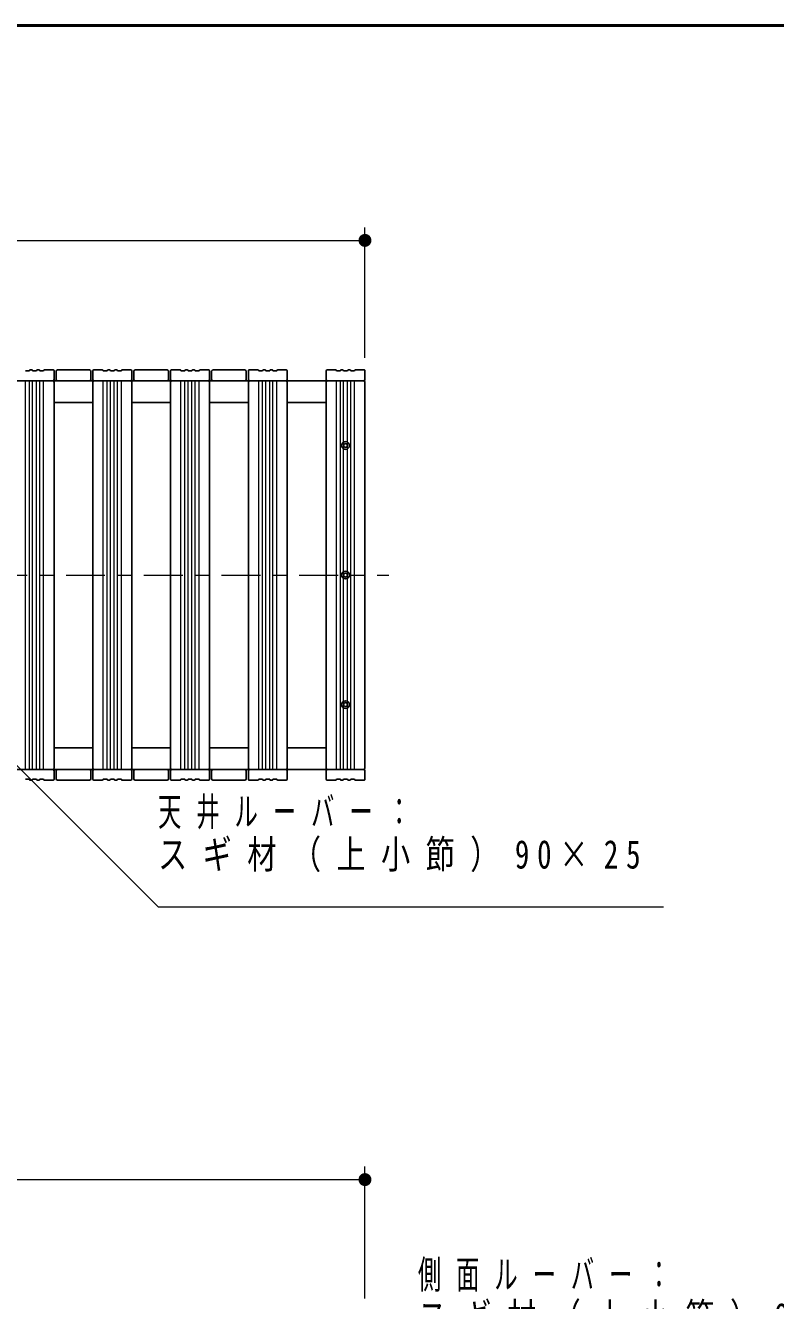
# Model space of a CAD drawing. Units: millimetres on the paper. Extents: x -385 to 0, y 0 to 267.
# Drawn here: x -282.5 to -224.7, y 168.6 to 267 of the extents above; entities that cross this region are included whole.
import ezdxf

# ---------------------------------------------------------------- set-up
doc = ezdxf.new("R2010")
doc.units = ezdxf.units.MM
doc.linetypes.add('USER2', pattern=[6, 3, -1, 1, -1])
doc.layers.add('LY_1', color=7, linetype='Continuous', lineweight=25)
doc.layers.add('LY_4', color=7, linetype='Continuous', lineweight=13)
doc.styles.add('ＭＳ ゴシック', font='')
doc.styles.get('ＭＳ ゴシック').set_extended_font_data('MS Gothic')

# ---------------------------------------------------------------- blocks, each defined once
blk = doc.blocks.new('filled_dot')
at = {"color": 0, "linetype": 'Continuous', "lineweight": -2, "const_width": 1.25}
blk.add_lwpolyline([(-0.625, 0, 1), (0.625, 0, 1)], format="xyb", close=True, dxfattribs=at)

msp = doc.modelspace()

# ---------------------------------------------------------------- linework, layer by layer
at = {"layer": 'LY_1', "lineweight": 13}
for p, q in [((-256.344, 241.344), (-256.344, 251.41)), ((-361.344, 250.41), (-256.344, 250.41)), ((-282.544, 209.577), (-282.544, 239.577)), ((-282.244, 209.577), (-282.244, 239.577)), ((-281.994, 209.577), (-281.994, 239.577)), ((-281.694, 209.577), (-281.694, 239.577)), ((-281.444, 209.577), (-281.444, 239.577)), ((-281.144, 209.577), (-281.144, 239.577)), ((-276.544, 209.577), (-276.544, 239.577)), ((-276.244, 209.577), (-276.244, 239.577)), ((-275.994, 209.577), (-275.994, 239.577)), ((-275.694, 209.577), (-275.694, 239.577)), ((-275.444, 209.577), (-275.444, 239.577)), ((-275.144, 209.577), (-275.144, 239.577)), ((-270.544, 209.577), (-270.544, 239.577)), ((-270.244, 209.577), (-270.244, 239.577)), ((-269.994, 209.577), (-269.994, 239.577)), ((-269.694, 209.577), (-269.694, 239.577)), ((-269.444, 209.577), (-269.444, 239.577)), ((-269.144, 209.577), (-269.144, 239.577)), ((-264.544, 209.577), (-264.544, 239.577)), ((-264.244, 209.577), (-264.244, 239.577)), ((-263.994, 209.577), (-263.994, 239.577)), ((-263.694, 209.577), (-263.694, 239.577)), ((-263.444, 209.577), (-263.444, 239.577)), ((-263.144, 209.577), (-263.144, 239.577)), ((-258.544, 209.577), (-258.544, 239.577)), ((-258.244, 209.577), (-258.244, 239.577)), ((-257.994, 209.577), (-257.994, 239.577)), ((-257.694, 209.577), (-257.694, 239.577)), ((-257.444, 209.577), (-257.444, 239.577)), ((-257.144, 209.577), (-257.144, 239.577)), ((-272.311, 198.972), (-286.765, 213.425)), ((-272.311, 198.972), (-233.311, 198.972)), ((-256.344, 168.744), (-256.344, 178.91)), ((-361.344, 177.91), (-256.344, 177.91))]:
    msp.add_line(p, q, dxfattribs=at)
at = {"layer": 'LY_1'}
for p, q in [((-282.544, 240.344), (-282.244, 240.344)), ((-282.061, 240.41), (-282.178, 240.41)), ((-281.994, 240.344), (-281.694, 240.344)), ((-281.511, 240.41), (-281.628, 240.41)), ((-281.144, 240.344), (-281.444, 240.344)), ((-280.411, 240.41), (-281.078, 240.41)), ((-280.344, 239.677), (-280.344, 240.344)), ((-280.178, 240.31), (-280.178, 239.677)), ((-280.078, 240.41), (-277.611, 240.41)), ((-277.511, 240.31), (-277.511, 239.677)), ((-277.344, 239.677), (-277.344, 240.344)), ((-277.278, 240.41), (-276.611, 240.41)), ((-276.544, 240.344), (-276.244, 240.344)), ((-276.061, 240.41), (-276.178, 240.41)), ((-275.994, 240.344), (-275.694, 240.344)), ((-275.511, 240.41), (-275.628, 240.41)), ((-275.144, 240.344), (-275.444, 240.344)), ((-274.411, 240.41), (-275.078, 240.41)), ((-274.344, 239.677), (-274.344, 240.344)), ((-274.178, 240.31), (-274.178, 239.677)), ((-274.078, 240.41), (-271.611, 240.41)), ((-271.511, 240.31), (-271.511, 239.677)), ((-271.344, 239.677), (-271.344, 240.344)), ((-271.278, 240.41), (-270.611, 240.41)), ((-270.544, 240.344), (-270.244, 240.344)), ((-270.061, 240.41), (-270.178, 240.41)), ((-269.994, 240.344), (-269.694, 240.344)), ((-269.511, 240.41), (-269.628, 240.41)), ((-269.144, 240.344), (-269.444, 240.344)), ((-268.411, 240.41), (-269.078, 240.41)), ((-268.344, 239.677), (-268.344, 240.344)), ((-268.178, 240.31), (-268.178, 239.677)), ((-268.078, 240.41), (-265.611, 240.41)), ((-265.511, 240.31), (-265.511, 239.677)), ((-265.344, 239.677), (-265.344, 240.344)), ((-265.278, 240.41), (-264.611, 240.41)), ((-264.544, 240.344), (-264.244, 240.344)), ((-264.061, 240.41), (-264.178, 240.41)), ((-263.994, 240.344), (-263.694, 240.344)), ((-263.511, 240.41), (-263.628, 240.41)), ((-263.144, 240.344), (-263.444, 240.344)), ((-262.411, 240.41), (-263.078, 240.41)), ((-262.344, 239.677), (-262.344, 240.344)), ((-259.344, 239.677), (-259.344, 240.344)), ((-259.278, 240.41), (-258.611, 240.41)), ((-258.544, 240.344), (-258.244, 240.344)), ((-258.061, 240.41), (-258.178, 240.41)), ((-257.994, 240.344), (-257.694, 240.344)), ((-257.511, 240.41), (-257.628, 240.41)), ((-257.144, 240.344), (-257.444, 240.344)), ((-256.411, 240.41), (-257.078, 240.41)), ((-256.344, 239.677), (-256.344, 240.344)), ((-361.344, 239.577), (-256.344, 239.577)), ((-280.344, 209.677), (-280.344, 239.477)), ((-277.344, 239.477), (-277.344, 209.677)), ((-274.344, 209.677), (-274.344, 239.477)), ((-271.344, 239.477), (-271.344, 209.677)), ((-268.344, 209.677), (-268.344, 239.477)), ((-265.344, 239.477), (-265.344, 209.677)), ((-262.344, 209.677), (-262.344, 239.477)), ((-259.344, 239.477), (-259.344, 209.677)), ((-256.344, 209.677), (-256.344, 239.477)), ((-280.344, 237.91), (-277.344, 237.91)), ((-274.344, 237.91), (-271.344, 237.91)), ((-268.344, 237.91), (-265.344, 237.91)), ((-262.344, 237.91), (-259.344, 237.91)), ((-280.344, 211.244), (-277.344, 211.244)), ((-274.344, 211.244), (-271.344, 211.244)), ((-268.344, 211.244), (-265.344, 211.244)), ((-262.344, 211.244), (-259.344, 211.244)), ((-361.344, 209.577), (-256.344, 209.577)), ((-282.544, 208.81), (-282.244, 208.81)), ((-282.061, 208.744), (-282.178, 208.744)), ((-281.994, 208.81), (-281.694, 208.81)), ((-281.511, 208.744), (-281.628, 208.744)), ((-281.144, 208.81), (-281.444, 208.81)), ((-280.411, 208.744), (-281.078, 208.744)), ((-280.344, 209.477), (-280.344, 208.81)), ((-280.178, 208.844), (-280.178, 209.477)), ((-280.078, 208.744), (-277.611, 208.744)), ((-277.511, 208.844), (-277.511, 209.477)), ((-277.344, 209.477), (-277.344, 208.81)), ((-277.278, 208.744), (-276.611, 208.744)), ((-276.544, 208.81), (-276.244, 208.81)), ((-276.061, 208.744), (-276.178, 208.744)), ((-275.994, 208.81), (-275.694, 208.81)), ((-275.511, 208.744), (-275.628, 208.744)), ((-275.144, 208.81), (-275.444, 208.81)), ((-274.411, 208.744), (-275.078, 208.744)), ((-274.344, 209.477), (-274.344, 208.81)), ((-274.178, 208.844), (-274.178, 209.477)), ((-274.078, 208.744), (-271.611, 208.744)), ((-271.511, 208.844), (-271.511, 209.477)), ((-271.344, 209.477), (-271.344, 208.81)), ((-271.278, 208.744), (-270.611, 208.744)), ((-270.544, 208.81), (-270.244, 208.81)), ((-270.061, 208.744), (-270.178, 208.744)), ((-269.994, 208.81), (-269.694, 208.81)), ((-269.511, 208.744), (-269.628, 208.744)), ((-269.144, 208.81), (-269.444, 208.81)), ((-268.411, 208.744), (-269.078, 208.744)), ((-268.344, 209.477), (-268.344, 208.81)), ((-268.178, 208.844), (-268.178, 209.477)), ((-268.078, 208.744), (-265.611, 208.744)), ((-265.511, 208.844), (-265.511, 209.477)), ((-265.344, 209.477), (-265.344, 208.81)), ((-265.278, 208.744), (-264.611, 208.744)), ((-264.544, 208.81), (-264.244, 208.81)), ((-264.061, 208.744), (-264.178, 208.744)), ((-263.994, 208.81), (-263.694, 208.81)), ((-263.511, 208.744), (-263.628, 208.744)), ((-263.144, 208.81), (-263.444, 208.81)), ((-262.411, 208.744), (-263.078, 208.744)), ((-262.344, 209.477), (-262.344, 208.81)), ((-259.344, 209.477), (-259.344, 208.81)), ((-259.278, 208.744), (-258.611, 208.744)), ((-258.544, 208.81), (-258.244, 208.81)), ((-258.061, 208.744), (-258.178, 208.744)), ((-257.994, 208.81), (-257.694, 208.81)), ((-257.511, 208.744), (-257.628, 208.744)), ((-257.144, 208.81), (-257.444, 208.81)), ((-256.411, 208.744), (-257.078, 208.744)), ((-256.344, 209.477), (-256.344, 208.81))]:
    msp.add_line(p, q, dxfattribs=at)
at = {"layer": 'LY_1', "linetype": 'USER2', "lineweight": 13}
msp.add_line((-363.413, 224.577), (-254.51, 224.577), dxfattribs=at)
at = {"layer": 'LY_1'}
for centre, radius in [((-257.844, 234.577), 0.3), ((-257.844, 234.577), 0.15), ((-257.844, 224.577), 0.3), ((-257.844, 224.577), 0.15), ((-257.844, 214.577), 0.3), ((-257.844, 214.577), 0.15)]:
    msp.add_circle(centre, radius, dxfattribs=at)
for centre, radius, start, end in [((-282.178, 240.344), 0.0667, 90, 180), ((-282.061, 240.344), 0.0667, 360, 90), ((-281.628, 240.344), 0.0667, 90, 180), ((-281.511, 240.344), 0.0667, 0, 90), ((-281.078, 240.344), 0.0667, 90, 180), ((-280.411, 240.344), 0.0667, 0, 90), ((-280.078, 240.31), 0.1, 90, 180), ((-277.611, 240.31), 0.1, 0, 90), ((-277.278, 240.344), 0.0667, 90, 180), ((-276.611, 240.344), 0.0667, 360, 90), ((-276.178, 240.344), 0.0667, 90, 180), ((-276.061, 240.344), 0.0667, 360, 90), ((-275.628, 240.344), 0.0667, 90, 180), ((-275.511, 240.344), 0.0667, 0, 90), ((-275.078, 240.344), 0.0667, 90, 180), ((-274.411, 240.344), 0.0667, 0, 90), ((-274.078, 240.31), 0.1, 90, 180), ((-271.611, 240.31), 0.1, 0, 90), ((-271.278, 240.344), 0.0667, 90, 180), ((-270.611, 240.344), 0.0667, 360, 90), ((-270.178, 240.344), 0.0667, 90, 180), ((-270.061, 240.344), 0.0667, 360, 90), ((-269.628, 240.344), 0.0667, 90, 180), ((-269.511, 240.344), 0.0667, 0, 90), ((-269.078, 240.344), 0.0667, 90, 180), ((-268.411, 240.344), 0.0667, 0, 90), ((-268.078, 240.31), 0.1, 90, 180), ((-265.611, 240.31), 0.1, 0, 90), ((-265.278, 240.344), 0.0667, 90, 180), ((-264.611, 240.344), 0.0667, 360, 90), ((-264.178, 240.344), 0.0667, 90, 180), ((-264.061, 240.344), 0.0667, 360, 90), ((-263.628, 240.344), 0.0667, 90, 180), ((-263.511, 240.344), 0.0667, 0, 90), ((-263.078, 240.344), 0.0667, 90, 180), ((-262.411, 240.344), 0.0667, 0, 90), ((-259.278, 240.344), 0.0667, 90, 180), ((-258.611, 240.344), 0.0667, 360, 90), ((-258.178, 240.344), 0.0667, 90, 180), ((-258.061, 240.344), 0.0667, 360, 90), ((-257.628, 240.344), 0.0667, 90, 180), ((-257.511, 240.344), 0.0667, 0, 90), ((-257.078, 240.344), 0.0667, 90, 180), ((-256.411, 240.344), 0.0667, 0, 90), ((-280.444, 239.677), 0.1, 270, 0), ((-280.444, 239.477), 0.1, 0, 90), ((-280.078, 239.677), 0.1, 180, 270), ((-277.611, 239.677), 0.1, 270, 0), ((-277.244, 239.677), 0.1, 180, 270), ((-277.244, 239.477), 0.1, 90, 180), ((-274.444, 239.677), 0.1, 270, 0), ((-274.444, 239.477), 0.1, 0, 90), ((-274.078, 239.677), 0.1, 180, 270), ((-271.611, 239.677), 0.1, 270, 0), ((-271.244, 239.677), 0.1, 180, 270), ((-271.244, 239.477), 0.1, 90, 180), ((-268.444, 239.677), 0.1, 270, 0), ((-268.444, 239.477), 0.1, 0, 90), ((-268.078, 239.677), 0.1, 180, 270), ((-265.611, 239.677), 0.1, 270, 0), ((-265.244, 239.677), 0.1, 180, 270), ((-265.244, 239.477), 0.1, 90, 180), ((-262.444, 239.677), 0.1, 270, 0), ((-262.444, 239.477), 0.1, 0, 90), ((-259.244, 239.677), 0.1, 180, 270), ((-259.244, 239.477), 0.1, 90, 180), ((-256.444, 239.677), 0.1, 270, 0), ((-256.444, 239.477), 0.1, 0, 90), ((-280.444, 209.677), 0.1, 270, 0), ((-277.244, 209.677), 0.1, 180, 270), ((-274.444, 209.677), 0.1, 270, 0), ((-271.244, 209.677), 0.1, 180, 270), ((-268.444, 209.677), 0.1, 270, 0), ((-265.244, 209.677), 0.1, 180, 270), ((-262.444, 209.677), 0.1, 270, 0), ((-259.244, 209.677), 0.1, 180, 270), ((-256.444, 209.677), 0.1, 270, 0), ((-282.178, 208.81), 0.0667, 180, 270), ((-282.061, 208.81), 0.0667, 270, 0), ((-281.628, 208.81), 0.0667, 180, 270), ((-281.511, 208.81), 0.0667, 270, 0), ((-281.078, 208.81), 0.0667, 180, 270), ((-280.444, 209.477), 0.1, 0, 90), ((-280.411, 208.81), 0.0667, 270, 0), ((-280.078, 209.477), 0.1, 90, 180), ((-280.078, 208.844), 0.1, 180, 270), ((-277.611, 209.477), 0.1, 0, 90), ((-277.611, 208.844), 0.1, 270, 0), ((-277.278, 208.81), 0.0667, 180, 270), ((-277.244, 209.477), 0.1, 90, 180), ((-276.611, 208.81), 0.0667, 270, 0), ((-276.178, 208.81), 0.0667, 180, 270), ((-276.061, 208.81), 0.0667, 270, 0), ((-275.628, 208.81), 0.0667, 180, 270), ((-275.511, 208.81), 0.0667, 270, 0), ((-275.078, 208.81), 0.0667, 180, 270), ((-274.444, 209.477), 0.1, 0, 90), ((-274.411, 208.81), 0.0667, 270, 0), ((-274.078, 209.477), 0.1, 90, 180), ((-274.078, 208.844), 0.1, 180, 270), ((-271.611, 209.477), 0.1, 0, 90), ((-271.611, 208.844), 0.1, 270, 0), ((-271.278, 208.81), 0.0667, 180, 270), ((-271.244, 209.477), 0.1, 90, 180), ((-270.611, 208.81), 0.0667, 270, 0), ((-270.178, 208.81), 0.0667, 180, 270), ((-270.061, 208.81), 0.0667, 270, 0), ((-269.628, 208.81), 0.0667, 180, 270), ((-269.511, 208.81), 0.0667, 270, 0), ((-269.078, 208.81), 0.0667, 180, 270), ((-268.444, 209.477), 0.1, 0, 90), ((-268.411, 208.81), 0.0667, 270, 0), ((-268.078, 209.477), 0.1, 90, 180), ((-268.078, 208.844), 0.1, 180, 270), ((-265.611, 209.477), 0.1, 0, 90), ((-265.611, 208.844), 0.1, 270, 0), ((-265.278, 208.81), 0.0667, 180, 270), ((-265.244, 209.477), 0.1, 90, 180), ((-264.611, 208.81), 0.0667, 270, 0), ((-264.178, 208.81), 0.0667, 180, 270), ((-264.061, 208.81), 0.0667, 270, 0), ((-263.628, 208.81), 0.0667, 180, 270), ((-263.511, 208.81), 0.0667, 270, 0), ((-263.078, 208.81), 0.0667, 180, 270), ((-262.444, 209.477), 0.1, 0, 90), ((-262.411, 208.81), 0.0667, 270, 0), ((-259.278, 208.81), 0.0667, 180, 270), ((-259.244, 209.477), 0.1, 90, 180), ((-258.611, 208.81), 0.0667, 270, 0), ((-258.178, 208.81), 0.0667, 180, 270), ((-258.061, 208.81), 0.0667, 270, 0), ((-257.628, 208.81), 0.0667, 180, 270), ((-257.511, 208.81), 0.0667, 270, 0), ((-257.078, 208.81), 0.0667, 180, 270), ((-256.444, 209.477), 0.1, 0, 90), ((-256.411, 208.81), 0.0667, 270, 0)]:
    msp.add_arc(centre, radius, start, end, dxfattribs=at)
at = {"layer": 'LY_4', "lineweight": 50}
msp.add_line((0, 267), (-385, 267), dxfattribs=at)

# ---------------------------------------------------------------- block references
at = {"layer": 'LY_1', "lineweight": 13, "xscale": 0.4, "yscale": 0.4, "rotation": 180}
for p in [(-256.344, 250.41), (-256.344, 177.91)]:
    msp.add_blockref('filled_dot', p, dxfattribs=at)

# ---------------------------------------------------------------- texts
at = {"layer": 'LY_1', "char_height": 2.199, "attachment_point": 1, "style": 'ＭＳ ゴシック'}
for s, insert in [('\\T1.64;\\W0.6;天井ルーバー：', (-272.311, 207.422)), ('\\T1.53;\\W0.75;スギ材（上小節）90×25', (-272.311, 204.122)), ('\\T1.64;\\W0.6;側面ルーバー：', (-252.26, 171.688)), ('\\T1.53;\\W0.75;スギ材（上小節）90×25', (-252.26, 168.388))]:
    msp.add_mtext(s, dxfattribs=dict(at, insert=insert))

doc.saveas('drawing.dxf')
